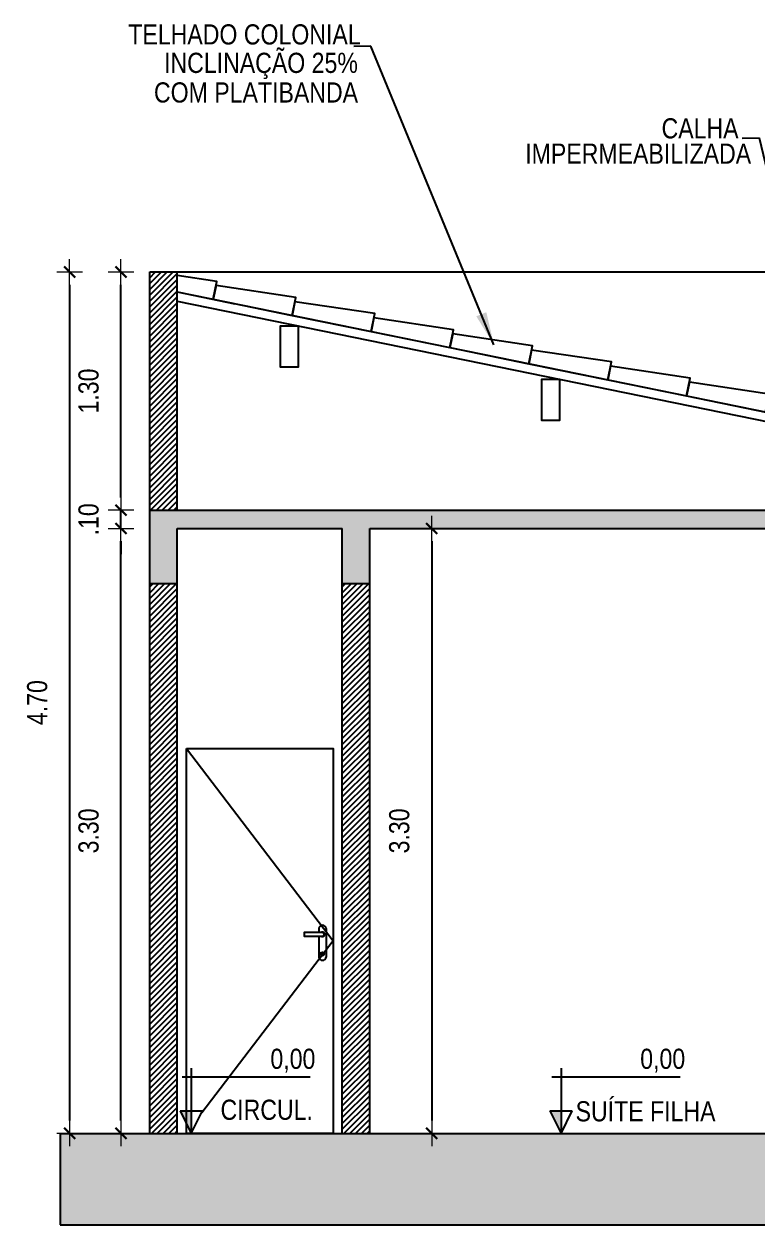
# Model space of a CAD drawing. Header units: millimetres. Extents: x -677 to -23, y -135 to 1112.
# Drawn here: x -80.41 to -76.4, y 864.64 to 871.2 of the extents above; entities that cross this region are included whole.
import ezdxf
from ezdxf.enums import TextEntityAlignment as Align

# ---------------------------------------------------------------- set-up
doc = ezdxf.new("R2010")
doc.units = ezdxf.units.MM
doc.header["$LTSCALE"] = 20
doc.header["$MEASUREMENT"] = 0
doc.header["$PDSIZE"] = -5
doc.linetypes.add('CONTINU', pattern=[0])
doc.linetypes.add('HIDDEN2', pattern=[0.1875, 0.125, -0.0625])
doc.layers.get('0').update_dxf_attribs({"linetype": 'CONTINUOUS'})
doc.layers.get('Defpoints').update_dxf_attribs({"linetype": 'CONTINUOUS'})
for name, color, linetype in [('COTAS', 7, 'CONTINUOUS'), ('E-hatch', 8, 'CONTINUOUS'), ('E-txt-g', 3, 'CONTINUOUS')]:
    doc.layers.add(name, color=color, linetype=linetype)
for name, color, linetype, lineweight in [('E-Cta-W', 7, 'CONTINUOUS', 20), ('E-Pen-C', 4, 'CONTINUOUS', 15), ('E-Pen-G', 3, 'CONTINUOUS', 30), ('E-Txt-W', 7, 'CONTINUOUS', 20)]:
    doc.layers.add(name, color=color, linetype=linetype, lineweight=lineweight)
doc.styles.add('F2', font='swissc.ttf')
doc.styles.add('REG60', font='romans.shx', dxfattribs={"width": 0.8, "height": 0.15})
doc.styles.add('REG80', font='romans.shx', dxfattribs={"width": 0.8, "height": 0.2})
doc.dimstyles.new('DIMENSION-1', dxfattribs={"dimtxt": 0.11, "dimasz": 0.07, "dimexe": 1, "dimexo": 0, "dimgap": 0.12, "dimtad": 1, "dimzin": 7, "dimdsep": 46, "dimtxsty": 'F2', "dimblk1": 'TRACO', "dimblk2": 'TRACO', "dimsah": 1, "dimcen": 1, "dimse1": 1, "dimse2": 1, "dimclrd": 256, "dimclre": 256, "dimclrt": 6, "dimadec": 0, "dimazin": 0, "dimtfac": 1, "dimtix": 1, "dimtmove": 2, "dimatfit": 3, "dimldrblk": 'TRACO', "dimfxl": 1, "dimtolj": 1, "dimtzin": 0, "dimarcsym": 0})
doc.dimstyles.get("Standard").update_dxf_attribs({"dimtxt": 0.18, "dimasz": 0.18, "dimexe": 0.18, "dimexo": 0.0625, "dimgap": 0.09, "dimtad": 0, "dimtih": 1, "dimtoh": 1, "dimdec": 4, "dimzin": 0, "dimdsep": 46, "dimtxsty": 'Standard', "dimcen": 0.09, "dimadec": 0, "dimazin": 0, "dimtfac": 1, "dimtdec": 4, "dimtofl": 0, "dimtmove": 0, "dimatfit": 3, "dimfxl": 1, "dimtolj": 1, "dimtzin": 0, "dimarcsym": 0})

# ---------------------------------------------------------------- blocks, each defined once
blk = doc.blocks.new('TXT-AMB75')
at = {"layer": 'E-txt-g', "style": 'REG80', "width": 0.8, "flags": 8}
blk.add_attdef('TXT', text='', height=0.2, dxfattribs=at).set_placement((0.0055, 0.2964), align=Align.CENTER)
at = {"layer": 'E-Txt-W', "style": 'REG60', "width": 0.8, "flags": 8}
blk.add_attdef('TXT', text='', height=0.15, dxfattribs=at).set_placement((0.0055, 0.0271), align=Align.CENTER)
blk = doc.blocks.new('TRACO')
at = {"layer": 'E-Pen-C'}
for p, q in [((0, 1), (0, -1)), ((-1, 0), (1, 0))]:
    blk.add_line(p, q, dxfattribs=at)
at = {"layer": 'E-Pen-G'}
blk.add_line((-0.424, -0.424), (0.424, 0.424), dxfattribs=at)
blk = doc.blocks.new('*D638')
at = {"color": 4, "lineweight": -2}
blk.add_line((-79.8768, 865.2141), (-79.8768, 868.3741), dxfattribs=at)
at = {"layer": 'Defpoints', "color": 0, "linetype": 'Continuous'}
for p in [(-79.8768, 868.4441), (-79.5703, 868.4441), (-79.7203, 865.1441)]:
    blk.add_point(p, dxfattribs=at)
at = {"color": 4, "linetype": 'Continuous', "lineweight": -2, "xscale": 0.07, "yscale": 0.07, "zscale": 0.07}
for p, rotation in [((-79.8768, 868.4441), 90), ((-79.8768, 865.1441), 270)]:
    blk.add_blockref('TRACO', p, dxfattribs=dict(at, rotation=rotation))
at = {"color": 4, "linetype": 'Continuous', "insert": (-80.0532, 866.7941), "char_height": 0.11, "attachment_point": 5, "rotation": 90, "style": 'F2'}
blk.add_mtext('\\A1;3.30', dxfattribs=at)
blk = doc.blocks.new('*D639')
at = {"color": 4, "lineweight": -2}
for p, q in [((-79.8768, 868.6141), (-79.8768, 868.6841)), ((-79.8768, 868.4441), (-79.8768, 868.5441)), ((-79.8768, 868.3741), (-79.8768, 868.3041))]:
    blk.add_line(p, q, dxfattribs=at)
at = {"layer": 'Defpoints', "color": 0, "linetype": 'Continuous'}
for p in [(-79.8768, 868.5441), (-79.7203, 868.5441), (-79.5703, 868.4441)]:
    blk.add_point(p, dxfattribs=at)
at = {"color": 4, "linetype": 'Continuous', "lineweight": -2, "xscale": 0.07, "yscale": 0.07, "zscale": 0.07}
for p, rotation in [((-79.8768, 868.5441), 270), ((-79.8768, 868.4441), 90)]:
    blk.add_blockref('TRACO', p, dxfattribs=dict(at, rotation=rotation))
at = {"color": 4, "linetype": 'Continuous', "insert": (-80.0532, 868.4941), "char_height": 0.11, "attachment_point": 5, "rotation": 90, "style": 'F2'}
blk.add_mtext('\\A1;.10', dxfattribs=at)
blk = doc.blocks.new('*D640')
at = {"color": 4, "lineweight": -2}
blk.add_line((-79.8768, 868.6141), (-79.8768, 869.7741), dxfattribs=at)
at = {"layer": 'Defpoints', "color": 0, "linetype": 'Continuous'}
for p in [(-79.8768, 869.8441), (-79.7203, 869.8441), (-79.7203, 868.5441)]:
    blk.add_point(p, dxfattribs=at)
at = {"color": 4, "linetype": 'Continuous', "lineweight": -2, "xscale": 0.07, "yscale": 0.07, "zscale": 0.07}
for p, rotation in [((-79.8768, 869.8441), 90), ((-79.8768, 868.5441), 270)]:
    blk.add_blockref('TRACO', p, dxfattribs=dict(at, rotation=rotation))
at = {"color": 4, "linetype": 'Continuous', "insert": (-80.0532, 869.1941), "char_height": 0.11, "attachment_point": 5, "rotation": 90, "style": 'F2'}
blk.add_mtext('\\A1;1.30', dxfattribs=at)
blk = doc.blocks.new('*D641')
at = {"color": 4, "lineweight": -2}
blk.add_line((-80.157, 869.7741), (-80.157, 865.2141), dxfattribs=at)
at = {"layer": 'Defpoints', "color": 0, "linetype": 'Continuous'}
for p in [(-79.7203, 869.8441), (-80.157, 865.1441), (-79.7203, 865.1441)]:
    blk.add_point(p, dxfattribs=at)
at = {"color": 4, "linetype": 'Continuous', "lineweight": -2, "xscale": 0.07, "yscale": 0.07, "zscale": 0.07}
for p, rotation in [((-80.157, 869.8441), 90), ((-80.157, 865.1441), 270)]:
    blk.add_blockref('TRACO', p, dxfattribs=dict(at, rotation=rotation))
at = {"color": 4, "linetype": 'Continuous', "insert": (-80.3334, 867.4941), "char_height": 0.11, "attachment_point": 5, "rotation": 90, "style": 'F2'}
blk.add_mtext('\\A1;4.70', dxfattribs=at)
blk = doc.blocks.new('*D642')
at = {"color": 4, "lineweight": -2}
blk.add_line((-78.1823, 868.3741), (-78.1823, 865.2141), dxfattribs=at)
at = {"layer": 'Defpoints', "color": 0, "linetype": 'Continuous'}
for p in [(-78.5203, 868.4441), (-78.5203, 865.1441), (-78.1823, 865.1441)]:
    blk.add_point(p, dxfattribs=at)
at = {"color": 4, "linetype": 'Continuous', "lineweight": -2, "xscale": 0.07, "yscale": 0.07, "zscale": 0.07}
for p, rotation in [((-78.1823, 868.4441), 90), ((-78.1823, 865.1441), 270)]:
    blk.add_blockref('TRACO', p, dxfattribs=dict(at, rotation=rotation))
at = {"color": 4, "linetype": 'Continuous', "insert": (-78.3587, 866.7941), "char_height": 0.11, "attachment_point": 5, "rotation": 90, "style": 'F2'}
blk.add_mtext('\\A1;3.30', dxfattribs=at)

msp = doc.modelspace()

# ---------------------------------------------------------------- hatches: boundary and pattern name
at = {"layer": 'COTAS', "linetype": 'CONTINU'}
h = msp.add_hatch(dxfattribs=at)
h.set_pattern_fill('ANSI38', color=8, scale=0.25, style=0)
h.set_pattern_definition([(45, (-78.583503, 158.321646), (-0.0220970869, 0.0220970869), []), (135, (-78.583503, 158.321646), (-0.0662912607, 0.0220970869), [0.078125, -0.046875])])
h.paths.add_polyline_path([(-72.4305, 864.6441), (-72.4305, 865.0441), (-73.7703, 865.0441), (-73.7703, 865.0941), (-74.3703, 865.0941), (-74.3703, 865.1441), (-80.2092, 865.1441), (-80.2092, 864.6441)])
at = {"layer": 'E-hatch'}
h = msp.add_hatch(dxfattribs=at)
h.set_pattern_fill('CONC', color=8, scale=0.12, style=0, pattern_type=2)
h.set_pattern_definition([(0, (0.114, 0.0768), (0, 0.12), [0, -0.12]), (0, (0.1152, 0.0348), (0, 0.12), [0, -0.12]), (0, (0.1188, 0.0996), (0, 0.12), [0, -0.12]), (338.1986, (0.0564, 0.0624), (0.36000003276, -0.11999998926), [0.01292436, -0.63329544]), (216.8699, (0.0684, 0.0576), (0.35999999014, 0.2400000148), [0.006, -0.594]), (130.6013, (0.0636, 0.054), (0.60000005055, -0.71999988218), [0.0110634, -1.09528188]), (206.5651, (0.024, 0.0396), (-0.119999899, -0.120000157), [0.00268332, -0.26564484]), (326.3099, (0.0216, 0.0384), (0.2399999469, -0.1200001601), [0.00432672, -0.42833952]), (108.4349, (0.0252, 0.036), (-0.1199998084, 0.2400000522), [0.00379476, -0.3756786]), (225, (0.1008, 0.0276), (-1e-17, -0.120000037), [0.00509112, -0.16461444]), (0, (0.0972, 0.024), (0.12, 0.12), [0.0072, -0.1128]), (135, (0.1044, 0.024), (-0.120000037, 0), [0.00509112, -0.16461444]), (251.5651, (0.0864, 0.1044), (0.1199998084, 0.2400000522), [0.00379476, -0.3756786]), (0, (0.0852, 0.1008), (0.12, 0.12), [0.006, -0.114]), (143.1301, (0.0912, 0.1008), (-0.35999999014, 0.2400000148), [0.006, -0.594]), (213.6901, (0.0228, 0.1056), (0.2399999469, 0.1200001601), [0.00432672, -0.42833952]), (341.5651, (0.0192, 0.1032), (-0.2400000522, 0.1199998084), [0.00758952, -0.37188384]), (126.8699, (0.0264, 0.1008), (0.2400000148, -0.35999999014), [0.006, -0.594]), (0, (0.0576, 0.1008), (0, 0.12), [0, -0.12]), (0, (0.0252, 0.0696), (0, 0.12), [0, -0.12]), (0, (0.0588, 0.0252), (0, 0.12), [0, -0.12]), (0, (0.0912, 0.0624), (0, 0.12), [0, -0.12]), (0, (0.0564, 0.0828), (0, 0.12), [0, -0.12]), (0, (0.03, 0.0864), (0, 0.12), [0, -0.12]), (0, (0.0408, 0.0792), (0, 0.12), [0, -0.12]), (0, (0.036, 0.0504), (0, 0.12), [0, -0.12]), (0, (0.0072, 0.0552), (0, 0.12), [0, -0.12]), (0, (0.0084, 0.0828), (0, 0.12), [0, -0.12]), (0, (0.0048, 0.1092), (0, 0.12), [0, -0.12]), (0, (0.042, 0.114), (0, 0.12), [0, -0.12]), (0, (0.0684, 0.1188), (0, 0.12), [0, -0.12]), (0, (0.1104, 0.114), (0, 0.12), [0, -0.12]), (0, (0.0816, 0.0768), (0, 0.12), [0, -0.12]), (0, (0.0696, 0.0984), (0, 0.12), [0, -0.12]), (0, (0.0792, 0.0408), (0, 0.12), [0, -0.12]), (0, (0.0432, 0.0348), (0, 0.12), [0, -0.12]), (0, (0.0792, 0.0084), (0, 0.12), [0, -0.12]), (0, (0.0396, 0.0156), (0, 0.12), [0, -0.12]), (0, (0.0012, 0.012), (0, 0.12), [0, -0.12]), (0, (0.0156, 0.006), (0, 0.12), [0, -0.12]), (0, (0.0168, 0.0228), (0, 0.12), [0, -0.12]), (0, (0.0972, 0.0036), (0, 0.12), [0, -0.12]), (0, (0.1116, 0.0528), (0, 0.12), [0, -0.12]), (0, (0.1056, 0.0888), (0, 0.12), [0, -0.12]), (0, (0.0504, 0.0024), (0, 0.12), [0, -0.12])])
h.paths.add_polyline_path([(-75.8703, 868.4441), (-75.8703, 868.1441), (-75.7203, 868.1441), (-75.7203, 868.4441), (-74.5203, 868.4441), (-74.5203, 868.1441), (-74.3703, 868.1441), (-74.3703, 868.5441), (-79.7203, 868.5441), (-79.7203, 868.1441), (-79.5703, 868.1441), (-79.5703, 868.4441), (-78.6703, 868.4441), (-78.6703, 868.1441), (-78.5203, 868.1441), (-78.5203, 868.4441)])
h.paths.add_polyline_path([(-75.7203, 869.3441), (-74.5203, 869.3441), (-74.5203, 869.0441), (-74.3703, 869.0441), (-74.3703, 869.4441), (-75.8703, 869.4441), (-75.8703, 869.0441), (-75.7203, 869.0441)])
h.paths.add_polyline_path([(-74.3703, 870.9441), (-74.3703, 870.9941), (-74.3203, 870.9941), (-74.3203, 871.0441), (-75.9203, 871.0441), (-75.9203, 870.9941), (-75.8703, 870.9941), (-75.8703, 870.9441)])
h = msp.add_hatch(dxfattribs=at)
h.set_pattern_fill('ANSI31', color=256, scale=0.18, style=0)
h.set_pattern_definition([(45, (0.458243, 129.548675), (-0.0159099026, 0.0159099026), [])])
h.paths.add_polyline_path([(-78.5203, 868.1441), (-78.6703, 868.1441), (-78.6703, 865.1441), (-78.5203, 865.1441)])
h.paths.add_polyline_path([(-79.5703, 868.1441), (-79.7203, 868.1441), (-79.7203, 865.1441), (-79.5703, 865.1441)])
h.paths.add_polyline_path([(-79.5703, 869.8441), (-79.7203, 869.8441), (-79.7203, 868.5441), (-79.5703, 868.5441)])
h.paths.add_polyline_path([(-75.7203, 870.9441), (-75.8703, 870.9441), (-75.8703, 869.4441), (-75.5703, 869.4441), (-75.7203, 869.5941)])
h.paths.add_polyline_path([(-74.3703, 870.9441), (-74.5203, 870.9441), (-74.5203, 869.5941), (-74.6703, 869.4441), (-74.3703, 869.4441)])
h.paths.add_polyline_path([(-74.3703, 869.0441), (-74.5203, 869.0441), (-74.5203, 868.5441), (-74.3703, 868.5441)])
h.paths.add_polyline_path([(-75.7203, 869.0441), (-75.8703, 869.0441), (-75.8703, 868.5441), (-75.7203, 868.5441)])
h.paths.add_polyline_path([(-75.8703, 868.8471), (-76.1703, 868.8471), (-76.1703, 868.9892), (-76.3203, 869.0198), (-76.3203, 868.753), (-75.8703, 868.753)])
h.paths.add_polyline_path([(-75.7203, 868.1441), (-75.8703, 868.1441), (-75.8703, 865.1441), (-75.7203, 865.1441)])
h.paths.add_polyline_path([(-74.3703, 868.1441), (-74.5203, 868.1441), (-74.5203, 867.6441), (-74.3703, 867.6441)])
h.paths.add_polyline_path([(-74.3703, 867.1441), (-74.5203, 867.1441), (-74.5203, 866.2372), (-74.5203, 866.1877), (-74.5203, 865.1441), (-74.3703, 865.1441)])
h.paths.add_polyline_path([(-72.7203, 868.3441), (-72.9203, 868.3441), (-72.9203, 868.2941), (-72.8703, 868.2941), (-72.8703, 865.0441), (-72.7203, 865.0441)])

# ---------------------------------------------------------------- linework, layer by layer
at = {"color": 5, "linetype": 'Continuous'}
for p, q in [((-79.7203, 865.1441), (-79.7203, 869.8441)), ((-79.7203, 869.8441), (-79.5703, 869.8441)), ((-79.5703, 868.5441), (-79.5703, 869.8441)), ((-79.7203, 868.5441), (-74.3703, 868.5441)), ((-79.5703, 865.1441), (-79.5703, 868.4441)), ((-79.5703, 868.4441), (-78.6703, 868.4441)), ((-78.6703, 865.1441), (-78.6703, 868.4441)), ((-78.5203, 865.1441), (-78.5203, 868.4441)), ((-78.5203, 868.4441), (-75.8703, 868.4441)), ((-79.7203, 868.1441), (-79.5703, 868.1441)), ((-78.6703, 868.1441), (-78.5203, 868.1441))]:
    msp.add_line(p, q, dxfattribs=at)
at = {"color": 2, "linetype": 'Continuous'}
msp.add_line((-79.5703, 868.5441), (-79.5703, 869.8441), dxfattribs=at)
at = {"color": 7, "linetype": 'Continuous'}
msp.add_line((-79.5703, 869.8441), (-75.8703, 869.8441), dxfattribs=at)
at = {"color": 2}
for p, q in [((-79.5703, 869.7346), (-76.0321, 869.0119)), ((-79.5703, 869.6836), (-76.0421, 868.963))]:
    msp.add_line(p, q, dxfattribs=at)
at = {"color": 8}
for p, q in [((-78.798, 866.2625), (-78.798, 866.24)), ((-78.758, 866.2625), (-78.758, 866.1062)), ((-78.798, 866.22), (-78.798, 866.1062)), ((-78.768, 866.1234), (-78.788, 866.1234)), ((-78.778, 866.1134), (-78.778, 866.1334))]:
    msp.add_line(p, q, dxfattribs=at)
for p, q in [((-79.5434, 865.4531), (-78.8443, 865.4531)), ((-79.4939, 865.4992), (-79.4939, 865.1441)), ((-77.5265, 865.4531), (-76.8273, 865.4531)), ((-77.477, 865.4992), (-77.477, 865.1441)), ((-79.5549, 865.2661), (-79.4939, 865.1441)), ((-79.5549, 865.2661), (-79.4329, 865.2661)), ((-79.4939, 865.1441), (-79.4329, 865.2661)), ((-77.5379, 865.2661), (-77.477, 865.1441)), ((-77.5379, 865.2661), (-77.416, 865.2661)), ((-77.477, 865.1441), (-77.416, 865.2661))]:
    msp.add_line(p, q)
at = {"color": 1, "linetype": 'Continuous'}
msp.add_line((-80.2092, 865.1441), (-74.3703, 865.1441), dxfattribs=at)
at = {"color": 8, "linetype": 'Continuous'}
msp.add_line((-80.2092, 865.1441), (-80.2092, 864.6441), dxfattribs=at)
at = {"color": 6}
for points in [[(-79.3739, 869.6945), (-79.3539, 869.7925), (-79.5703, 869.8248)], [(-78.9436, 869.6066), (-78.9235, 869.7046), (-79.3586, 869.7696), (-79.3739, 869.6945), (-78.9436, 869.6066)], [(-79.5703, 869.7346), (-79.2551, 869.6703)], [(-78.5132, 869.5187), (-78.4932, 869.6167), (-78.9282, 869.6817), (-78.9436, 869.6066), (-78.5132, 869.5187)], [(-78.0829, 869.4308), (-78.0629, 869.5288), (-78.4979, 869.5938), (-78.5132, 869.5187), (-78.0829, 869.4308)], [(-77.6525, 869.3429), (-77.6325, 869.4409), (-78.0675, 869.5059), (-78.0829, 869.4308), (-77.6525, 869.3429)], [(-77.2222, 869.255), (-77.2022, 869.353), (-77.6372, 869.418), (-77.6525, 869.3429), (-77.2222, 869.255)], [(-76.7918, 869.1671), (-76.7718, 869.2651), (-77.2069, 869.3301), (-77.2222, 869.255), (-76.7918, 869.1671)], [(-76.3615, 869.0792), (-76.3415, 869.1772), (-76.7765, 869.2422), (-76.7918, 869.1671), (-76.0321, 869.0119)]]:
    msp.add_lwpolyline(points, dxfattribs=at)
at = {"color": 2}
for points in [[(-78.9093, 869.5486), (-79.0082, 869.5486), (-79.0082, 869.326), (-78.9093, 869.326)], [(-77.4842, 869.2575), (-77.5831, 869.2575), (-77.5831, 869.0349), (-77.4842, 869.0349)]]:
    msp.add_lwpolyline(points, close=True, dxfattribs=at)
at = {"color": 8, "linetype": 'Continuous'}
msp.add_lwpolyline([(-79.5203, 867.2441), (-78.7203, 867.2441), (-78.7203, 865.1441), (-79.5203, 865.1441)], close=True, dxfattribs=at)
at = {"color": 8, "linetype": 'HIDDEN2', "flags": 128}
msp.add_lwpolyline([(-79.5203, 867.2441), (-78.7203, 866.1941), (-79.5203, 865.1441)], dxfattribs=at)
at = {"color": 8}
msp.add_lwpolyline([(-78.778, 866.24), (-78.878, 866.24), (-78.878, 866.22), (-78.778, 866.22, 1)], format="xyb", close=True, dxfattribs=at)
msp.add_circle((-78.778, 866.1234), 0.01, dxfattribs=at)
for centre, radius, start, end in [((-78.778, 866.2602), 0.0201, 6.42318, 173.57682), ((-78.778, 866.23), 0.012, 236.44269, 123.55731), ((-78.778, 866.1084), 0.0201, 186.42318, 353.57682)]:
    msp.add_arc(centre, radius, start, end, dxfattribs=at)
for points in [[(-79.5549, 865.2661), (-79.4939, 865.2661), (-79.4939, 865.1441)], [(-77.5379, 865.2661), (-77.477, 865.2661), (-77.477, 865.1441)]]:
    msp.add_solid(points)
at = {"layer": 'COTAS', "color": 8, "linetype": 'CONTINU'}
msp.add_line((-80.2092, 864.6441), (-72.4305, 864.6441), dxfattribs=at)

# ---------------------------------------------------------------- block references
ref = msp.add_blockref('TXT-AMB75', (-78.9421, 865.2797), dxfattribs=dict(xscale=0.7290000000000001, yscale=0.7290000000000001, zscale=0.7290000000000001))
ref.add_attrib('TXT', '0,00', dxfattribs={"layer": 'E-txt-g', "color": 2, "height": 0.11, "style": 'F2'}).set_placement((-78.9393, 865.4958), align=Align.CENTER)
ref = msp.add_blockref('TXT-AMB75', (-76.9251, 865.2797), dxfattribs=dict(xscale=0.7290000000000001, yscale=0.7290000000000001, zscale=0.7290000000000001))
ref.add_attrib('TXT', '0,00', dxfattribs={"layer": 'E-txt-g', "color": 2, "height": 0.11, "style": 'F2'}).set_placement((-76.9223, 865.4958), align=Align.CENTER)
ref = msp.add_blockref('TXT-AMB75', (-79.0856, 865.0017), dxfattribs=dict(xscale=0.7290000000000001, yscale=0.7290000000000001, zscale=0.7290000000000001))
ref.add_attrib('TXT', 'CIRCUL.', dxfattribs={"layer": 'E-txt-g', "color": 2, "height": 0.11, "style": 'F2'}).set_placement((-79.0821, 865.2178), align=Align.CENTER)
ref = msp.add_blockref('TXT-AMB75', (-77.0187, 864.9932), dxfattribs=dict(xscale=0.7290000000000001, yscale=0.7290000000000001, zscale=0.7290000000000001))
ref.add_attrib('TXT', 'SUÍTE FILHA', dxfattribs={"layer": 'E-txt-g', "color": 2, "height": 0.11, "style": 'F2'}).set_placement((-77.0158, 865.2093), align=Align.CENTER)

# ---------------------------------------------------------------- texts
at = {"color": 4, "style": 'F2'}
for s, p in [('TELHADO COLONIAL', (-79.8369, 871.0849)), ('INCLINAÇÃO 25%%%', (-79.6419, 870.9297)), ('COM PLATIBANDA', (-79.6969, 870.7682)), ('CALHA', (-76.9286, 870.5725)), ('IMPERMEABILIZADA', (-77.6721, 870.4344))]:
    msp.add_text(s, height=0.11, dxfattribs=at).set_placement(p)

# ---------------------------------------------------------------- dimensions: what is measured, and where the dimension line sits
at = {"color": 8, "linetype": 'Continuous'}
for base, p1, p2, picture, middle in [((-80.157, 865.1441), (-79.7203, 869.8441), (-79.7203, 865.1441), '*D641', (-80.3334, 867.4941)), ((-79.8768, 869.8441), (-79.7203, 868.5441), (-79.7203, 869.8441), '*D640', (-80.0532, 869.1941)), ((-79.8768, 868.5441), (-79.5703, 868.4441), (-79.7203, 868.5441), '*D639', (-80.0532, 868.4941)), ((-79.8768, 868.4441), (-79.7203, 865.1441), (-79.5703, 868.4441), '*D638', (-80.0532, 866.7941)), ((-78.1823, 865.1441), (-78.5203, 868.4441), (-78.5203, 865.1441), '*D642', (-78.3587, 866.7941))]:
    dim = msp.add_linear_dim(base=base, p1=p1, p2=p2, angle=90, dimstyle='DIMENSION-1', override={"dimclrd": 4, "dimclrt": 4, "dimadec": 8, "dimfxl": 0.5, "dimfxlon": 1}, dxfattribs=at)
    dim.commit()
    dim.dimension.update_dxf_attribs({"geometry": picture, "text_midpoint": middle})

# ---------------------------------------------------------------- leaders
at = {"layer": 'E-Cta-W', "color": 4}
for points in [[(-77.8431, 869.4467), (-78.5133, 871.0757), (-78.6061, 871.074)], [(-75.9818, 868.8504), (-76.3953, 870.5732), (-76.4881, 870.5714)]]:
    msp.add_leader(points, dimstyle='Standard', dxfattribs=at)

doc.saveas('drawing.dxf')
